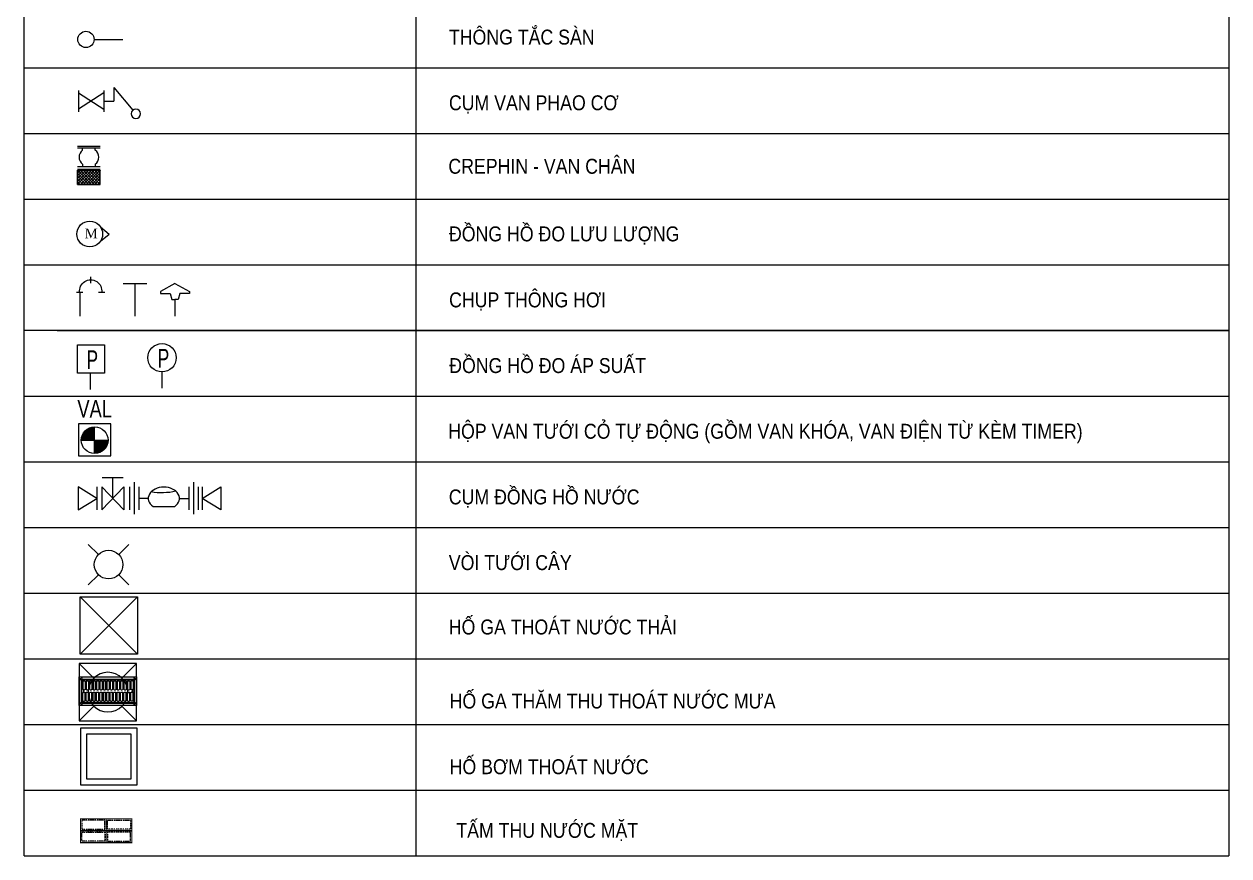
# Model space of a CAD drawing. Header units: millimetres. Extents: x -294625 to 2136527, y -251383 to 128331.
# Drawn here: x 1573249 to 1593436, y -251383 to -237449 of the extents above; entities that cross this region are included whole.
import ezdxf
from ezdxf.enums import TextEntityAlignment as Align

# ---------------------------------------------------------------- set-up
doc = ezdxf.new("R2010")
doc.units = ezdxf.units.MM
for name, pattern in [('CONTINOUS', [0]), ('DIVIDEX2', [2.5, 1, -0.5, 0, -0.5, 0, -0.5]), ('XREF MB TANG 1$0$HIDDEN', [9.525, 6.35, -3.175])]:
    doc.linetypes.add(name, pattern=pattern)
for name, color, linetype in [('.TBVS', 7, 'Continuous'), ('1FITTING', 3, 'Continuous'), ('1TM', 5, 'DIVIDEX2'), ('Irrigation Symbols', 7, 'Continuous'), ('N-4CAP LANH', 4, 'Continuous'), ('NTHAY', 8, 'Continuous'), ('Zone Attributes', 7, 'Continuous')]:
    doc.layers.add(name, color=color, linetype=linetype)
for name, color, linetype, lineweight in [('00-N-7-THIET BI', 7, 'CONTINOUS', 20), ('00-N-GHI CHU', 7, 'Continuous', 9), ('00-N-TEXT', 7, 'CONTINOUS', 9), ('1.Tuong', 251, 'Continuous', 35), ('1CN', 4, 'Continuous', 40), ('GTECHCONS-CTN-THIET BI', 10, 'Continuous', 20), ('N2-PK-TB', 2, 'Continuous', 20), ('N4-OTHER1', 143, 'CONTINOUS', 15), ('Valve', 255, 'Continuous', 15)]:
    doc.layers.add(name, color=color, linetype=linetype, lineweight=lineweight)
doc.styles.add('Arial', font='arial.ttf')
doc.styles.add('NU-ARIAL', font='arial.ttf')
doc.styles.add('ROMANS', font='vntimeh.shx', dxfattribs={"width": 0.8, "bigfont": 'vns.shx'})
doc.styles.add('uv-abc', font='uv-abc.shx', dxfattribs={"width": 0.85})
doc.styles.add('VN', font='')
doc.styles.get('VN').set_extended_font_data('VNI-Avo')

# ---------------------------------------------------------------- blocks, each defined once
blk = doc.blocks.new('Float Valve')
at = {"layer": 'GTECHCONS-CTN-THIET BI', "ltscale": 0.2}
for p, q in [((-305, 182), (-557, -120)), ((-305, 182), (-305, 0)), ((-171, 144), (-171, -144)), ((171, 110), (-171, -110)), ((-171, 110), (171, -110)), ((171, 144), (171, -144)), ((-171, 0), (-305, 0))]:
    blk.add_line(p, q, dxfattribs=at)
blk.add_circle((-598, -169), 62.9, dxfattribs=at)
blk = doc.blocks.new('Vent Through Roof')
at = {"layer": 'GTECHCONS-CTN-THIET BI', "ltscale": 0.2}
for p, q in [((0, -51), (0, 51)), ((-152, -176), (-253, -176)), ((0, -403), (0, -301))]:
    blk.add_line(p, q, dxfattribs=at)
blk.add_arc((-25, -176), 178, 81.9692, 278.0308, dxfattribs=at)
blk = doc.blocks.new('24')
at = {"layer": 'GTECHCONS-CTN-THIET BI'}
for p in [(1.31, 0.92), (1.31, -0.88)]:
    blk.add_line(p, (2.39, 0.02), dxfattribs=at)
blk.add_circle((-0.04, 0.02), 1.62, dxfattribs=at)
at = {"layer": 'GTECHCONS-CTN-THIET BI', "style": 'ROMANS'}
blk.add_text('M', height=1.22, dxfattribs=at).set_placement((-0.67, 0.09), align=Align.MIDDLE_LEFT)
blk = doc.blocks.new('dong ho do ap suat')
at = {"layer": 'GTECHCONS-CTN-THIET BI'}
blk.add_line((-5, 35), (-5, 252), dxfattribs=at)
blk.add_lwpolyline([(-181, 634), (181, 634), (181, 254), (-181, 254)], close=True, dxfattribs=at)
at = {"layer": 'GTECHCONS-CTN-THIET BI', "style": 'uv-abc', "width": 0.7}
blk.add_text('P', height=250, dxfattribs=at).set_placement((-59, 437), align=Align.MIDDLE_LEFT)
blk = doc.blocks.new('CREFIN')
at = {"layer": 'GTECHCONS-CTN-THIET BI', "linetype": 'Continuous'}
h = blk.add_hatch(dxfattribs=at)
h.set_pattern_fill('ANSI37', color=251, scale=12.65625, angle=-90, style=0)
h.set_pattern_definition([(225, (-220887.353, 462654.01), (-28.4140916, 28.4140916), []), (135, (-220887.353, 462654.01), (28.4140916, 28.4140916), [])])
h.paths.add_polyline_path([(112726, 47797), (112726, 47512), (112270, 47512), (112270, 47797)])
for p, q in [((112270, 48276), (112726, 48276)), ((112270, 48245), (112726, 48245)), ((112372, 48197), (112372, 48245)), ((112625, 48197), (112625, 48245)), ((112270, 47872), (112726, 47872)), ((112270, 47820), (112726, 47820)), ((112270, 47512), (112270, 47797)), ((112270, 47797), (112726, 47797)), ((112372, 47920), (112372, 47872)), ((112625, 47920), (112625, 47872))]:
    blk.add_line(p, q, dxfattribs=at)
at = {"layer": 'GTECHCONS-CTN-THIET BI', "linetype": 'Continuous', "elevation": 0}
blk.add_lwpolyline([(112726, 47512), (112726, 47797), (112270, 47797), (112270, 47512), (112726, 47512)], dxfattribs=at)
at = {"layer": 'GTECHCONS-CTN-THIET BI', "linetype": 'Continuous'}
for centre, start, end in [((112471, 48059, 0), 125.6279, 234.3721), ((112525, 48059, 0), 305.6279, 54.3721)]:
    blk.add_arc(centre, 171, start, end, dxfattribs=at)
blk = doc.blocks.new('dh ap suat')
at = {"layer": 'GTECHCONS-CTN-THIET BI'}
blk.add_line((0, 0), (0, 217), dxfattribs=at)
blk.add_circle((0, 406), 190, dxfattribs=at)
at = {"layer": 'GTECHCONS-CTN-THIET BI', "style": 'uv-abc', "width": 0.7}
blk.add_text('P', height=250, dxfattribs=at).set_placement((-59, 400), align=Align.MIDDLE_LEFT)
blk = doc.blocks.new('valvesym-1')
at = {"linetype": 'Continuous'}
for points in [[(-0.006, 0), (-0.747, 0), (-0.75, 0.006), (-0.741, 0.117), (-0.713, 0.232), (-0.668, 0.34), (-0.607, 0.441), (-0.53, 0.53), (-0.441, 0.607), (-0.34, 0.668), (-0.232, 0.713), (-0.117, 0.741), (-0.006, 0.75), (0, 0.747), (0, 0.006)], [(0.747, 0), (0.006, 0), (0, -0.006), (0, -0.747), (0.006, -0.75), (0.117, -0.741), (0.232, -0.713), (0.34, -0.668), (0.441, -0.607), (0.53, -0.53), (0.607, -0.441), (0.668, -0.34), (0.713, -0.232), (0.741, -0.117), (0.75, -0.006)]]:
    blk.add_hatch(color=0, dxfattribs=at).paths.add_polyline_path(points, flags=0)
at = {"color": 0, "linetype": 'Continuous', "ltscale": 0.102234, "flags": 128}
for points in [[(0, 0.75), (0, -0.75)], [(0.75, 0), (-0.75, 0)]]:
    blk.add_lwpolyline(points, dxfattribs=at)
at = {"color": 0, "linetype": 'Continuous', "ltscale": 0.102234}
blk.add_circle((0, 0), 0.75, dxfattribs=at)
blk = doc.blocks.new('ControlValve-1216')
at = {"layer": 'Irrigation Symbols', "color": 1, "xscale": 0.3048, "yscale": 0.3048}
blk.add_blockref('valvesym-1', (0, 0), dxfattribs=at)
at = {"layer": 'Zone Attributes', "color": 7, "style": 'VN'}
blk.add_attdef('WaterSource/ZoneId', (0, 0), '', height=0.914, dxfattribs=at)
blk = doc.blocks.new('VAN TU DONG')
at = {"layer": 'Valve', "color": 7}
blk.add_lwpolyline([(551, -541), (553, 562), (-550, 563), (-552, -540)], close=True, dxfattribs=at)
at = {"layer": 'Valve', "xscale": 2010.742410347449, "yscale": 2010.742410347449, "zscale": 2010.742410347449, "rotation": 179.9323688321354}
blk.add_blockref('ControlValve-1216', (0, 0), dxfattribs=at)
at = {"layer": 'NTHAY', "color": 7, "linetype": 'ByBlock', "style": 'Arial', "width": 0.75}
blk.add_text('VAL', height=600, dxfattribs=at).set_placement((-592, 780, 0))
blk = doc.blocks.new('DH CH')
at = {"layer": '.TBVS', "color": 7, "ltscale": 1000}
for p, q in [((-1544, 216), (-1544, -214)), ((-1544, 216), (-1544, -214)), ((-750, 216), (-750, -214)), ((-322, 279), (-603, 279)), ((-462, 0), (-462, 279)), ((-1661, 0), (-1910, 155)), ((-1661, 0), (-1910, 155)), ((-1910, 155), (-1910, -155)), ((-1910, -155), (-1661, 0)), ((-1910, -155), (-1661, 0)), ((-1661, 155), (-1661, -155)), ((-1661, 155), (-1661, -155)), ((-1605, 155), (-1605, -155)), ((-1605, 155), (-1605, -155)), ((-1483, 155), (-1483, -155)), ((-1356, 0), (-1483, 0)), ((-937, 0), (-811, 0)), ((-811, 155), (-811, -155)), ((-688, 155), (-688, -155)), ((-609, 155), (-609, -155)), ((-609, -155), (-316, 155)), ((-316, -155), (-609, 155)), ((-316, 155), (-316, -155)), ((-248, 0), (0, 155)), ((-248, 155), (-248, -155)), ((0, -155), (-248, 0)), ((0, 155), (0, -155)), ((-1001, -108), (-1292, -108))]:
    blk.add_line(p, q, dxfattribs=at)
at = {"layer": '.TBVS', "color": 7}
blk.add_arc((-1116, 971), 897, 257.6023, 279.0976, dxfattribs=at)
at = {"layer": '.TBVS', "color": 7, "extrusion": (0, 0, -1)}
blk.add_ellipse((-1147, 0), major_axis=(209, 0), ratio=0.721125, start_param=2.341097, end_param=7.083681, dxfattribs=at)
blk = doc.blocks.new('XREF MB TANG 1$0$A$C3E3424CB')
at = {"color": 4, "linetype": 'Continuous'}
for p, q in [((-1855, -141), (-55, -141)), ((-1855, -461), (-1855, -141)), ((-55, -461), (-55, -141)), ((-1855, -621), (-1855, -941)), ((-55, -621), (-55, -941)), ((-1855, -941), (-55, -941))]:
    blk.add_line(p, q, dxfattribs=at)
at = {"color": 144, "linetype": 'Continuous'}
for p, q in [((-1840, -201), (-1840, -456)), ((-1820, -181), (-1780, -181)), ((-1760, -201), (-1760, -476)), ((-1720, -201), (-1720, -481)), ((-1700, -181), (-1660, -181)), ((-1640, -201), (-1640, -481)), ((-1600, -201), (-1600, -481)), ((-1580, -181), (-1540, -181)), ((-1520, -201), (-1520, -481)), ((-1480, -201), (-1480, -481)), ((-1460, -181), (-1420, -181)), ((-1400, -201), (-1400, -481)), ((-1360, -201), (-1360, -481)), ((-1340, -181), (-1300, -181)), ((-1280, -201), (-1280, -481)), ((-1240, -201), (-1240, -481)), ((-1220, -181), (-1180, -181)), ((-1160, -201), (-1160, -481)), ((-1120, -201), (-1120, -481)), ((-1100, -181), (-1060, -181)), ((-1040, -201), (-1040, -481)), ((-1000, -201), (-1000, -481)), ((-980, -181), (-940, -181)), ((-920, -201), (-920, -481)), ((-880, -201), (-880, -481)), ((-860, -181), (-820, -181)), ((-800, -201), (-800, -481)), ((-760, -201), (-760, -481)), ((-740, -181), (-700, -181)), ((-680, -201), (-680, -481)), ((-640, -201), (-640, -481)), ((-620, -181), (-580, -181)), ((-560, -201), (-560, -481)), ((-520, -201), (-520, -481)), ((-500, -181), (-460, -181)), ((-440, -201), (-440, -481)), ((-400, -201), (-400, -481)), ((-380, -181), (-340, -181)), ((-320, -201), (-320, -481)), ((-280, -201), (-280, -481)), ((-260, -181), (-220, -181)), ((-200, -201), (-200, -481)), ((-160, -201), (-160, -476)), ((-100, -181), (-140, -181)), ((-80, -201), (-80, -456)), ((-1840, -881), (-1840, -626)), ((-1800, -496), (-1780, -496)), ((-1800, -586), (-1780, -586)), ((-1760, -881), (-1760, -606)), ((-1720, -881), (-1720, -601)), ((-1700, -501), (-1660, -501)), ((-1700, -581), (-1660, -581)), ((-1640, -881), (-1640, -601)), ((-1600, -881), (-1600, -601)), ((-1580, -501), (-1540, -501)), ((-1580, -581), (-1540, -581)), ((-1520, -881), (-1520, -601)), ((-1480, -881), (-1480, -601)), ((-1460, -501), (-1420, -501)), ((-1460, -581), (-1420, -581)), ((-1400, -881), (-1400, -601)), ((-1360, -881), (-1360, -601)), ((-1340, -501), (-1300, -501)), ((-1340, -581), (-1300, -581)), ((-1280, -881), (-1280, -601)), ((-1240, -881), (-1240, -601)), ((-1220, -501), (-1180, -501)), ((-1220, -581), (-1180, -581)), ((-1160, -881), (-1160, -601)), ((-1120, -881), (-1120, -601)), ((-1100, -501), (-1060, -501)), ((-1100, -581), (-1060, -581)), ((-1040, -881), (-1040, -601)), ((-1000, -881), (-1000, -601)), ((-980, -501), (-940, -501)), ((-980, -581), (-940, -581)), ((-920, -881), (-920, -601)), ((-880, -881), (-880, -601)), ((-860, -501), (-820, -501)), ((-860, -581), (-820, -581)), ((-800, -881), (-800, -601)), ((-760, -881), (-760, -601)), ((-740, -501), (-700, -501)), ((-740, -581), (-700, -581)), ((-680, -881), (-680, -601)), ((-640, -881), (-640, -601)), ((-620, -501), (-580, -501)), ((-620, -581), (-580, -581)), ((-560, -881), (-560, -601)), ((-520, -881), (-520, -601)), ((-500, -501), (-460, -501)), ((-500, -581), (-460, -581)), ((-440, -881), (-440, -601)), ((-400, -881), (-400, -601)), ((-380, -501), (-340, -501)), ((-380, -581), (-340, -581)), ((-320, -881), (-320, -601)), ((-280, -881), (-280, -601)), ((-260, -501), (-220, -501)), ((-260, -581), (-220, -581)), ((-200, -881), (-200, -601)), ((-160, -881), (-160, -606)), ((-120, -496), (-140, -496)), ((-120, -586), (-140, -586)), ((-80, -881), (-80, -626)), ((-1820, -901), (-1780, -901)), ((-1700, -901), (-1660, -901)), ((-1580, -901), (-1540, -901)), ((-1460, -901), (-1420, -901)), ((-1340, -901), (-1300, -901)), ((-1220, -901), (-1180, -901)), ((-1100, -901), (-1060, -901)), ((-980, -901), (-940, -901)), ((-860, -901), (-820, -901)), ((-740, -901), (-700, -901)), ((-620, -901), (-580, -901)), ((-500, -901), (-460, -901)), ((-380, -901), (-340, -901)), ((-260, -901), (-220, -901)), ((-100, -901), (-140, -901))]:
    blk.add_line(p, q, dxfattribs=at)
for points in [[(40, -1030), (40, -30), (-1960, -30), (-1960, -1030)], [(-40, -950), (-40, -110), (-1880, -110), (-1880, -950)]]:
    blk.add_lwpolyline(points, close=True)
at = {"color": 4, "ltscale": 0.4}
for centre in [(-1917, -120), (-1869, -71), (-40, -71), (9, -120), (-1917, -952), (-1869, -1001), (-40, -1001), (9, -952)]:
    blk.add_circle(centre, 15, dxfattribs=at)
at = {"color": 144, "linetype": 'Continuous'}
for centre, radius, start, end in [((-1820, -201), 20, 90, 180), ((-1780, -201), 20, 0, 90), ((-1700, -201), 20, 90, 180), ((-1660, -201), 20, 0, 90), ((-1580, -201), 20, 90, 180), ((-1540, -201), 20, 0, 90), ((-1460, -201), 20, 90, 180), ((-1420, -201), 20, 0, 90), ((-1340, -201), 20, 90, 180), ((-1300, -201), 20, 0, 90), ((-1220, -201), 20, 90, 180), ((-1180, -201), 20, 0, 90), ((-1100, -201), 20, 90, 180), ((-1060, -201), 20, 0, 90), ((-980, -201), 20, 90, 180), ((-940, -201), 20, 0, 90), ((-860, -201), 20, 90, 180), ((-820, -201), 20, 0, 90), ((-740, -201), 20, 90, 180), ((-700, -201), 20, 0, 90), ((-620, -201), 20, 90, 180), ((-580, -201), 20, 0, 90), ((-500, -201), 20, 90, 180), ((-460, -201), 20, 0, 90), ((-380, -201), 20, 90, 180), ((-340, -201), 20, 0, 90), ((-260, -201), 20, 90, 180), ((-220, -201), 20, 0, 90), ((-140, -201), 20, 90, 180), ((-100, -201), 20, 0, 90), ((-1800, -456), 40, 180, 270), ((-1800, -626), 40, 90, 180), ((-1780, -476), 20, 270, 0), ((-1780, -606), 20, 0, 90), ((-1700, -481), 20, 180, 270), ((-1700, -601), 20, 90, 180), ((-1660, -481), 20, 270, 0), ((-1660, -601), 20, 0, 90), ((-1580, -481), 20, 180, 270), ((-1580, -601), 20, 90, 180), ((-1540, -481), 20, 270, 0), ((-1540, -601), 20, 0, 90), ((-1460, -481), 20, 180, 270), ((-1460, -601), 20, 90, 180), ((-1420, -481), 20, 270, 0), ((-1420, -601), 20, 0, 90), ((-1340, -481), 20, 180, 270), ((-1340, -601), 20, 90, 180), ((-1300, -481), 20, 270, 0), ((-1300, -601), 20, 0, 90), ((-1220, -481), 20, 180, 270), ((-1220, -601), 20, 90, 180), ((-1180, -481), 20, 270, 0), ((-1180, -601), 20, 0, 90), ((-1100, -481), 20, 180, 270), ((-1100, -601), 20, 90, 180), ((-1060, -481), 20, 270, 0), ((-1060, -601), 20, 0, 90), ((-980, -481), 20, 180, 270), ((-980, -601), 20, 90, 180), ((-940, -481), 20, 270, 0), ((-940, -601), 20, 0, 90), ((-860, -481), 20, 180, 270), ((-860, -601), 20, 90, 180), ((-820, -481), 20, 270, 0), ((-820, -601), 20, 0, 90), ((-740, -481), 20, 180, 270), ((-740, -601), 20, 90, 180), ((-700, -481), 20, 270, 0), ((-700, -601), 20, 0, 90), ((-620, -481), 20, 180, 270), ((-620, -601), 20, 90, 180), ((-580, -481), 20, 270, 0), ((-580, -601), 20, 0, 90), ((-500, -481), 20, 180, 270), ((-500, -601), 20, 90, 180), ((-460, -481), 20, 270, 0), ((-460, -601), 20, 0, 90), ((-380, -481), 20, 180, 270), ((-380, -601), 20, 90, 180), ((-340, -481), 20, 270, 0), ((-340, -601), 20, 0, 90), ((-260, -481), 20, 180, 270), ((-260, -601), 20, 90, 180), ((-220, -481), 20, 270, 0), ((-220, -601), 20, 0, 90), ((-140, -476), 20, 180, 270), ((-140, -606), 20, 90, 180), ((-120, -456), 40, 270, 0), ((-120, -626), 40, 0, 90), ((-1820, -881), 20, 180, 270), ((-1780, -881), 20, 270, 0), ((-1700, -881), 20, 180, 270), ((-1660, -881), 20, 270, 0), ((-1580, -881), 20, 180, 270), ((-1540, -881), 20, 270, 0), ((-1460, -881), 20, 180, 270), ((-1420, -881), 20, 270, 0), ((-1340, -881), 20, 180, 270), ((-1300, -881), 20, 270, 0), ((-1220, -881), 20, 180, 270), ((-1180, -881), 20, 270, 0), ((-1100, -881), 20, 180, 270), ((-1060, -881), 20, 270, 0), ((-980, -881), 20, 180, 270), ((-940, -881), 20, 270, 0), ((-860, -881), 20, 180, 270), ((-820, -881), 20, 270, 0), ((-740, -881), 20, 180, 270), ((-700, -881), 20, 270, 0), ((-620, -881), 20, 180, 270), ((-580, -881), 20, 270, 0), ((-500, -881), 20, 180, 270), ((-460, -881), 20, 270, 0), ((-380, -881), 20, 180, 270), ((-340, -881), 20, 270, 0), ((-260, -881), 20, 180, 270), ((-220, -881), 20, 270, 0), ((-140, -881), 20, 180, 270), ((-100, -881), 20, 270, 0)]:
    blk.add_arc(centre, radius, start, end, dxfattribs=at)
at = {"color": 4, "linetype": 'Continuous'}
for centre, radius, start, end in [((-1775, -461), 80, 180, 237.3631), ((-1775, -621), 80, 122.6369, 180), ((-1826, -541), 15, 302.6369, 57.3631), ((-84, -541), 15, 122.6369, 237.3631), ((-135, -461), 80, 302.6369, 0), ((-135, -621), 80, 0, 57.3631)]:
    blk.add_arc(centre, radius, start, end, dxfattribs=at)
blk = doc.blocks.new('ga3')
for p, q in [((-500, 500), (-245, 245)), ((-500, -500), (-500, 500)), ((-500, 500), (500, 500)), ((245, 245), (500, 500)), ((500, 500), (500, -500)), ((-500, -500), (-245, -245)), ((245, -245), (500, -500)), ((500, -500), (-500, -500))]:
    blk.add_line(p, q)
blk.add_circle((0, 0), 346)
at = {"layer": 'N-4CAP LANH', "linetype": 'XREF MB TANG 1$0$HIDDEN', "ltscale": 30, "xscale": 0.5, "yscale": 0.5, "zscale": 0.5, "rotation": 180}
blk.add_blockref('XREF MB TANG 1$0$A$C3E3424CB', (-480, -251), dxfattribs=at)
blk = doc.blocks.new('ga1')
for p, q in [((-500, 500), (500, -500)), ((-500, -500), (500, 500)), ((-500, -500), (-500, 500)), ((-500, 500), (500, 500)), ((500, 500), (500, -500)), ((500, -500), (-500, -500))]:
    blk.add_line(p, q)
blk = doc.blocks.new('N-HOGGAMUA')
at = {"layer": 'N2-PK-TB'}
for points in [[(-317, -317), (317, -317), (317, 317), (-317, 317)], [(-250, -250), (250, -250), (250, 250), (-250, 250)]]:
    blk.add_lwpolyline(points, close=True, dxfattribs=at)
blk = doc.blocks.new('FDGFDG')
at = {"layer": '1FITTING'}
for p, q in [((-98, 106), (-204, 212)), ((114, 106), (220, 212)), ((-204, -212), (-98, -106)), ((220, -212), (114, -106))]:
    blk.add_line(p, q, dxfattribs=at)
blk.add_circle((8, 0), 150, dxfattribs=at)
blk = doc.blocks.new('A$C33295B18')
blk.add_line((1720, 407), (0, 407))
for points in [[(48, 759), (48, 455), (812, 455), (812, 759)], [(1672, 759), (1672, 455), (908, 455), (908, 759)], [(48, 55), (48, 359), (812, 359), (812, 55)], [(1672, 55), (1672, 359), (908, 359), (908, 55)]]:
    blk.add_lwpolyline(points, close=True)
at = {"layer": '1.Tuong', "color": 2, "const_width": 40}
for points in [[(1720, 807), (0, 807), (0, 7), (1720, 7), (1720, 807)], [(860, 7), (860, 807)], [(1720, 407), (0, 407)]]:
    blk.add_lwpolyline(points, dxfattribs=at)

msp = doc.modelspace()

# ---------------------------------------------------------------- linework, layer by layer
at = {"layer": '00-N-7-THIET BI', "ltscale": 2.5}
msp.add_line((1574421.1, -237705.6), (1574901.5, -237705.6), dxfattribs=at)
at = {"layer": '00-N-7-THIET BI', "ltscale": 0.2}
msp.add_line((1574181.2, -241944.8), (1574181.2, -242342), dxfattribs=at)
at = {"layer": '00-N-7-THIET BI'}
for points in [[(1574906.2, -241795.2), (1575304.9, -241795.2)], [(1575105.6, -241795.2), (1575105.6, -242342)], [(1575776.1, -241795.2), (1575533.1, -241928.6), (1575533.1, -241961.9), (1575694.5, -241961.9), (1575722.3, -242062.1), (1575776.1, -242062.1)], [(1575776.1, -241795.2), (1576019.1, -241928.6), (1576019.1, -241961.9), (1575857.6, -241961.9), (1575829.9, -242062.1), (1575776.1, -242062.1)], [(1575776.1, -242062.1), (1575776.1, -242342)]]:
    msp.add_lwpolyline(points, dxfattribs=at)
msp.add_circle((1574284.8, -237705.6), 136.3, dxfattribs=at)
at = {"layer": '00-N-GHI CHU'}
for p, q in [((1573248.5, -251382.9), (1573248.5, -227721.8)), ((1593435.9, -227721.8), (1593435.9, -251382.9)), ((1579818.2, -251382.9), (1579818.2, -229375.9)), ((1573248.5, -238178.7), (1593423.2, -238178.7)), ((1573248.5, -239279), (1593423.2, -239279)), ((1573248.5, -239279), (1593423.2, -239279)), ((1573248.5, -240379.4), (1593423.2, -240379.4)), ((1573248.5, -240379.4), (1593423.2, -240379.4)), ((1573248.5, -240379.4), (1593423.2, -240379.4)), ((1573248.5, -241479.7), (1593423.2, -241479.7)), ((1593423.2, -242580.1), (1573248.5, -242580.1)), ((1573801.7, -242580.1), (1593423.2, -242580.1)), ((1573248.5, -243680.4), (1593423.2, -243680.4)), ((1573248.5, -243680.4), (1593423.2, -243680.4)), ((1573248.5, -244780.8), (1593423.2, -244780.8)), ((1573248.5, -245881.1), (1593423.2, -245881.1)), ((1573248.5, -246981.5), (1593423.2, -246981.5)), ((1573248.5, -248081.8), (1593423.2, -248081.8)), ((1573248.5, -248081.8), (1593423.2, -248081.8)), ((1573248.5, -248081.8), (1593423.2, -248081.8)), ((1573248.5, -249182.2), (1593423.2, -249182.2)), ((1573248.5, -249182.2), (1593423.2, -249182.2)), ((1573248.5, -249182.2), (1593423.2, -249182.2)), ((1573248.5, -250282.5), (1593435.9, -250282.5)), ((1573248.5, -251382.9), (1593435.9, -251382.9))]:
    msp.add_line(p, q, dxfattribs=at)

# ---------------------------------------------------------------- block references
at = {"layer": '00-N-7-THIET BI'}
for name, p, xscale, yscale, zscale in [('Float Valve', (1574373.5, -238738.8), -1.25, 1.25, 1.25), ('CREFIN', (1480586.4, -279726.1, 0), 0.8333333333333333, 0.8333333333333333, 0.8333333333333333), ('24', (1574354, -240967.8), 133.3333333333333, 133.3333333333333, 133.3333333333333), ('dong ho do ap suat', (1574367.2, -243616.2), 1.25, 1.25, 1.25), ('dh ap suat', (1575559.3, -243545.3), 1.25, 1.25, 1.25), ('DH CH', (1574156.6, -245393.4, -101), -1.25, 1.25, 1.25), ('ga1', (1574669.5, -247525.3), 0.9595202398253605, 0.9595202398253605, 0.9595202398253605), ('ga3', (1574653.1, -248639.1), -0.9595202398253605, 0.9595202398817492, 0.9595202398800601)]:
    msp.add_blockref(name, p, dxfattribs=dict(at, xscale=xscale, yscale=yscale, zscale=zscale))
for name, p, xscale, yscale, zscale, rotation in [('Vent Through Roof', (1574181.2, -241944.8), -1.041666666666667, 1.041666666666667, 1.041666666666667, 90), ('VAN TU DONG', (1574430.8, -244419.1), 0.4874999999999994, 0.4874999999999994, 0.4874999999999994, 0.06763117692760114)]:
    msp.add_blockref(name, p, dxfattribs=dict(at, xscale=xscale, yscale=yscale, zscale=zscale, rotation=rotation))
at = {"layer": '1CN', "linetype": 'Continuous', "xscale": 1.6, "yscale": 1.6, "zscale": 1.6}
msp.add_blockref('FDGFDG', (1574651.1, -246502.9), dxfattribs=at)
at = {"layer": '1TM', "xscale": 0.5, "yscale": 0.5, "zscale": 0.5, "rotation": 180}
msp.add_blockref('A$C33295B18', (1575054.4, -250757.4), dxfattribs=at)
at = {"layer": 'N4-OTHER1', "xscale": 1.5, "yscale": 1.5, "zscale": 1.5}
msp.add_blockref('N-HOGGAMUA', (1574668.6, -249719.5), dxfattribs=at)

# ---------------------------------------------------------------- texts
at = {"layer": '00-N-TEXT', "color": 7, "style": 'NU-ARIAL', "width": 0.85}
for s, p in [('THÔNG TẮC SÀN', (1580367.1, -237791.3)), ('CỤM VAN PHAO CƠ', (1580367.1, -238891.7))]:
    msp.add_text(s, height=250, dxfattribs=at).set_placement(p)
for s, p in [('CREPHIN - VAN CHÂN', (1580358, -239830.6, 0)), ('ĐỒNG HỒ ĐO LƯU LƯỢNG', (1580367.6, -240962.8)), ('CHỤP THÔNG HƠI', (1580370, -242068.4)), ('ĐỒNG HỒ ĐO ÁP SUẤT', (1580371.5, -243168.9)), ('HỘP VAN TƯỚI CỎ TỰ ĐỘNG (GỒM VAN KHÓA, VAN ĐIỆN TỪ KÈM TIMER)', (1580355.4, -244269.2)), ('CỤM ĐỒNG HỒ NƯỚC', (1580365.1, -245369.6)), ('VÒI TƯỚI CÂY', (1580365.1, -246469.9)), ('HỐ GA THOÁT NƯỚC THẢI', (1580364.6, -247548.3)), ('HỐ GA THĂM THU THOÁT NƯỚC MƯA', (1580378.9, -248788.5)), ('HỐ BƠM THOÁT NƯỚC', (1580378.9, -249888.9)), ('TẤM THU NƯỚC MẶT', (1580491.1, -250955.2))]:
    msp.add_text(s, height=250, dxfattribs=at).set_placement(p, align=Align.MIDDLE_LEFT)

doc.saveas('drawing.dxf')
